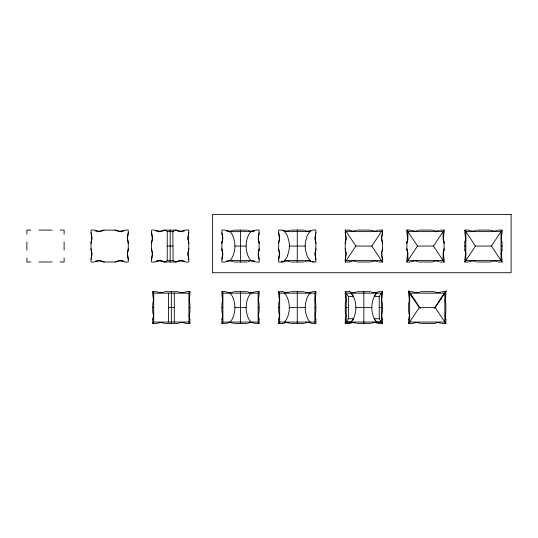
<?xml version="1.0" encoding="UTF-8"?>
<svg xmlns="http://www.w3.org/2000/svg" width="538" height="538" viewBox="0 0 538 538"><rect width="100%" height="100%" fill="white"/><g stroke="black" fill="none" stroke-linecap="round" stroke-linejoin="round"><path stroke-width="0.81" d="M163.855 292.047C160.156 294.098 156.504 290.675 152.725 291.663L153.72 293.163L153.72 299.088A3.672 0.948 90 0 1 153.72 300.184L153.72 315.039A3.672 0.948 -90 0 1 153.72 316.136L153.72 322.06L152.725 323.553C156.504 324.555 160.156 321.125 163.855 323.177M178.798 323.177C182.49 321.159 186.175 324.495 189.934 323.553L188.932 322.06L188.932 316.136A3.672 0.948 90 0 1 188.932 315.039L188.932 300.184A3.672 0.948 -90 0 1 188.932 299.088L188.932 293.163L189.927 291.677C186.215 290.681 182.516 294.091 178.798 292.047M233.035 292.047C229.336 294.104 225.684 290.668 221.905 291.67L222.9 293.163L222.9 299.088A3.672 0.948 90 0 1 222.9 300.184L222.9 315.039A3.672 0.948 -90 0 1 222.9 316.136L222.9 322.06L221.905 323.553C225.684 324.555 229.336 321.125 233.035 323.177M247.978 323.177C251.663 321.159 255.355 324.481 259.108 323.553L258.112 322.06L258.112 316.136A3.672 0.948 90 0 1 258.112 315.039L258.112 300.184A3.672 0.948 -90 0 1 258.112 299.088L258.112 293.163L259.108 291.677C255.389 290.675 251.697 294.091 247.978 292.047M282.658 323.553L278.671 323.553L279.666 322.06L279.666 293.163L278.677 291.67L282.658 291.663M304.75 292.047C308.422 294.044 312.134 290.789 315.88 291.67L314.885 293.163L314.885 322.06L315.873 323.553C312.127 324.481 308.435 321.159 304.75 323.177M376.808 293.19A21.823 9.22 90 0 0 374.717 295.705L373.177 299.054L372.141 303.331A12.656 5.346 -90 0 0 371.819 307.615A12.656 5.346 90 0 0 372.141 311.899L373.177 316.169L374.724 319.511A21.836 9.227 -90 0 0 376.829 322.054L381.442 322.047L381.455 293.163L346.237 293.163L346.237 322.06L350.863 322.06A21.836 9.227 90 0 0 352.975 319.518L354.515 316.169L355.551 311.899A12.656 5.346 -90 0 0 355.874 307.615A12.656 5.346 90 0 0 355.551 303.331L354.515 299.054L352.968 295.712A21.823 9.22 -90 0 0 350.884 293.19A21.345 9.025 -90 0 1 353.419 296.472L348.456 296.485L348.456 318.738L345.248 323.553L349.229 323.553M407.838 239.349L406.903 243.351M152.731 319.538L153.417 315.584L152.731 311.63L152.725 303.62C154.467 299.7 152.193 295.564 152.725 291.657M221.912 319.538L222.597 315.584L221.912 311.63L221.905 303.62C223.647 299.693 221.367 295.57 221.905 291.657M259.108 250.049C257.332 253.963 259.659 258.011 259.108 261.993C255.368 263.015 251.71 259.558 247.978 261.616M278.684 319.538L279.363 315.584L278.684 311.63L278.671 303.62C280.385 299.72 278.2 295.631 278.671 291.657M345.255 319.538L345.934 315.584L345.255 311.63L345.241 303.62C346.976 299.7 344.717 295.564 345.241 291.657L349.229 291.663M444.092 250.049C442.323 253.963 444.637 258.011 444.092 261.993L440.104 261.993M464.839 242.033C466.527 238.307 464.368 233.943 464.832 230.096C468.598 229.127 472.263 232.524 475.962 230.479M502.035 250.049C500.259 253.963 502.586 258.011 502.041 261.993L498.053 261.993M91.063 242.033C92.751 238.3 90.572 233.949 91.05 230.096C94.823 229.127 98.488 232.524 102.186 230.479M151.588 242.033C153.276 238.3 151.097 233.949 151.575 230.096C155.347 229.127 159.013 232.524 162.711 230.479M221.912 242.033C223.6 238.3 221.421 233.949 221.905 230.096C225.678 229.107 229.336 232.537 233.035 230.479M278.684 242.033C280.372 238.3 278.186 233.949 278.671 230.096L282.658 230.103M345.255 242.033C346.936 238.307 344.784 233.943 345.241 230.096L349.229 230.103M128.259 250.049C126.491 253.963 128.804 258.011 128.259 261.993C124.534 262.995 120.862 259.572 117.129 261.616M188.777 250.049C187.016 253.963 189.329 258.011 188.784 261.993C185.059 262.995 181.387 259.572 177.654 261.616M406.903 242.013C408.571 238.287 406.419 233.936 406.883 230.096C410.655 229.127 414.321 232.524 418.019 230.479M315.873 250.049C314.105 253.963 316.431 258.011 315.88 261.993C312.114 262.961 308.442 259.578 304.75 261.616M408.665 319.538L409.351 315.584L408.665 311.63L408.651 303.62C410.386 299.7 408.14 295.564 408.651 291.657C412.417 290.708 416.096 294.071 419.788 292.04M382.444 250.049C380.696 253.862 382.975 258.045 382.451 261.993L378.463 261.993M91.077 243.337L92.059 238.099L91.07 232.799M151.595 243.337L152.584 238.099L151.588 232.799M221.925 243.337L222.914 238.099L221.918 232.799M278.691 243.337L279.679 238.099L278.684 232.799M345.261 243.337L346.25 238.099L345.255 232.799M91.07 259.296L92.059 254.044L91.077 248.778M151.595 259.296L152.584 254.044L151.602 248.778M221.918 259.296L222.907 254.044L221.925 248.778M259.101 248.724L258.106 254.044L259.094 259.296M278.684 259.296L279.679 254.044L278.697 248.778M345.255 259.296L346.25 254.044L345.268 248.778M128.252 248.724L127.25 254.044L128.246 259.296M188.777 248.724L187.775 254.044L188.771 259.296M287.622 255.604L289.081 250.009A12.609 5.326 90 0 0 289.35 246.054A12.609 5.326 -90 0 0 289.081 242.093L287.622 236.491A20.457 8.648 -90 0 0 284.353 231.663M128.252 232.779L127.25 238.099L128.246 243.351M188.777 232.779L187.775 238.099L188.771 243.351M259.101 232.779L258.099 238.099L259.094 243.351M315.873 232.779L314.871 238.099L315.867 243.351M315.873 248.724L314.871 254.044L315.867 259.296M382.444 232.779L381.442 238.099L382.437 243.351M382.444 248.724L381.442 254.044L382.437 259.296M444.092 248.717L443.144 252.746A3.759 0.901 -89.8 0 0 443.117 254.023L443.083 260.479L407.891 260.479L407.891 254.077A3.759 0.901 89.8 0 0 407.811 252.786M419.788 323.177C416.096 321.152 412.424 324.508 408.651 323.553L419.284 307.615L435.235 307.608L445.861 291.663L441.873 291.663M445.834 291.704C446.358 295.584 444.139 299.72 445.861 303.614L445.861 311.603L445.168 315.584L445.861 319.559M349.229 261.993L345.241 261.993L355.874 246.054L371.819 246.054L382.444 261.986M378.463 230.103L382.451 230.103L371.819 246.048M379.27 296.438L382.444 291.67C378.712 290.769 374.999 294.051 371.321 292.047M418.019 261.616C414.314 259.565 410.662 262.995 406.883 261.993L417.515 246.054L433.46 246.048L444.092 230.109L440.104 230.103M475.962 261.616C472.263 259.565 468.611 262.995 464.832 261.993L475.464 246.054L491.409 246.054L502.035 261.993M440.629 299.511L441.073 298.852M444.946 293.042L445.746 291.838M498.053 230.103L502.041 230.103L491.409 246.048M174.285 293.176L174.285 322.047M168.407 322.013L168.407 293.21M283.808 260.917L284.36 260.479L310.191 260.479L310.742 260.917M281.354 261.979L282.053 261.616M104.076 230.251L100.593 231.468M164.594 230.251L161.118 231.468M175.731 261.865L179.241 260.627M115.172 261.885L118.723 260.627M282.672 261.986L286.229 260.964L289.8 261.616M349.243 261.986L352.8 260.964L356.371 261.616M282.672 323.546L286.229 322.524L289.8 323.177M349.243 323.546L352.8 322.524L356.371 323.177M289.747 230.506L286.229 231.132L282.685 230.116M356.317 230.506L352.8 231.132L349.256 230.116M377.582 230.506L374.334 231.145L370.507 230.109L357.198 230.103M439.277 230.479L435.982 231.145L432.162 230.116L418.84 230.103M289.747 292.073L286.229 292.699L282.685 291.683M497.226 230.479L493.924 231.145L490.111 230.116L476.789 230.103M356.317 292.073L352.8 292.699L349.256 291.683M441.046 292.04L437.75 292.706L433.931 291.677L420.615 291.663M371.321 323.177C375.02 321.125 378.671 324.555 382.451 323.553L382.451 319.572M123.922 230.903L121.891 231.468M95.394 261.192L97.425 260.627M184.447 230.903L182.416 231.468M155.919 261.192L157.95 260.627M254.656 230.95L252.443 231.508M226.357 261.145L228.569 260.587M310.883 231.138L310.224 231.582L284.36 231.616L283.667 231.138M30.888 230.103L26.9 230.103L26.9 234.091M38.857 230.103L52.152 230.103M60.122 230.103L64.109 230.103L64.109 234.091M103.014 230.103L116.302 230.103M163.532 230.103L176.827 230.103M233.862 230.103L247.15 230.103M290.628 230.103L303.923 230.103M346.25 231.616L381.442 231.616M167.52 246.048L172.839 246.054M234.884 246.048L246.128 246.048A12.656 5.346 90 0 1 246.451 241.764L247.487 237.487L249.033 234.144A21.823 9.22 90 0 1 251.118 231.622L229.894 231.616A21.823 9.22 -90 0 1 231.986 234.138L233.526 237.487L234.561 241.764A12.656 5.346 -90 0 1 234.884 246.048A12.656 5.346 90 0 1 234.561 250.338L233.526 254.609L231.979 257.951A21.823 9.227 90 0 1 229.894 260.473L251.118 260.479A21.823 9.227 -90 0 1 249.027 257.958L247.487 254.609L246.451 250.338A12.656 5.346 -90 0 1 246.128 246.054M289.35 246.054L305.201 246.054A12.609 5.326 -90 0 0 305.47 250.009L306.929 255.604A20.457 8.648 -90 0 0 310.197 260.439M464.845 246.048L465.666 246.048M501.208 246.048L502.028 246.048M346.25 260.479L381.442 260.479M30.888 261.993L26.9 261.993L26.9 258.005M38.857 261.993L52.152 261.993M60.122 261.993L64.109 261.993L64.109 258.005M103.014 261.993L116.302 261.993M163.532 261.993L176.827 261.993M233.862 261.993L247.15 261.993M282.658 261.993L278.671 261.993C278.193 258.079 280.392 253.835 278.684 250.069M290.628 261.993L303.923 261.993M357.198 261.993L370.494 261.993L374.334 260.95L377.636 261.616M418.84 261.993L432.135 261.993L435.982 260.95L439.277 261.616M476.789 261.993L490.084 261.993L493.924 260.95L497.226 261.616M164.682 291.67L177.97 291.67M233.862 291.663L247.15 291.67M290.628 291.663L303.923 291.67M357.198 291.67L370.494 291.67M153.72 293.163L188.932 293.163M222.9 293.163L258.112 293.163M279.666 293.163L314.885 293.163M345.396 307.608L346.075 307.615M346.237 307.615L348.422 307.615M152.738 307.608L153.559 307.615M168.67 307.615L173.982 307.615M189.1 307.608L189.921 307.608M221.912 307.608L222.739 307.608M229.894 293.19A21.823 9.22 -90 0 1 231.986 295.705L233.526 299.054L234.561 303.331A12.656 5.346 -90 0 1 234.884 307.615L246.128 307.615A12.656 5.346 90 0 1 246.451 303.331L247.487 299.054L249.033 295.712A21.823 9.22 90 0 1 251.118 293.19M258.274 307.608L259.101 307.615M278.825 307.608L279.504 307.615M289.303 307.615L305.248 307.615A12.656 5.346 -90 0 1 305.571 303.331L306.606 299.054L308.153 295.712A21.823 9.22 90 0 1 310.238 293.19M315.046 307.615L315.766 307.608M355.874 307.615L371.819 307.615M379.27 307.615L381.455 307.615M381.617 307.615L382.336 307.608M348.456 318.738L353.412 318.738A19.233 8.131 -90 0 1 352.968 319.511A21.823 9.22 90 0 1 350.884 322.033M181.938 322.047L153.72 322.06M222.9 322.06L258.112 322.06M279.666 322.06L314.885 322.06M346.539 322.047L381.153 322.047M181.958 322.06L188.932 322.06M164.682 323.553L177.97 323.553M233.862 323.553L247.15 323.553M290.628 323.553L303.923 323.553M357.198 323.553L370.494 323.553M420.615 323.553L433.904 323.553L437.75 322.518L441.046 323.177M441.873 323.553L445.861 323.553L445.861 319.572M228.569 231.508L226.357 230.95M252.443 260.587L254.656 261.145M179.241 231.468L175.731 230.23M118.723 231.468L115.031 230.136M161.118 260.627L164.635 261.865M100.593 260.627L104.298 261.972M157.95 231.468L155.919 230.903M97.425 231.468L95.394 230.903M182.416 260.627L184.447 261.192M121.891 260.627L123.922 261.192M304.75 230.479C308.449 232.537 312.101 229.101 315.88 230.103C316.371 234.07 314.158 238.152 315.873 242.046M247.978 230.479C251.676 232.537 255.328 229.101 259.108 230.103C259.565 234.057 257.406 238.152 259.108 242.046M177.654 230.479C181.353 232.537 185.005 229.101 188.784 230.103C189.235 234.057 187.083 238.152 188.777 242.046M233.035 261.616C229.316 259.572 225.604 262.988 221.905 261.993C221.421 258.079 223.633 253.842 221.912 250.069M117.129 230.479C120.828 232.537 124.48 229.101 128.259 230.103C128.71 234.057 126.558 238.152 128.259 242.046M162.711 261.616C158.972 259.565 155.28 263.001 151.575 261.993C151.091 258.072 153.31 253.842 151.588 250.069M102.186 261.616C98.454 259.565 94.755 263.001 91.05 261.993C90.566 258.072 92.785 253.842 91.063 250.069M312.497 261.616L313.15 261.959M412.216 297.003L408.658 291.67L419.284 307.615M464.832 230.109L475.464 246.048M433.46 246.054L444.092 261.993M406.889 230.109L417.515 246.048M445.861 323.553L435.235 307.615M345.248 230.109L355.874 246.048M379.27 318.785L382.444 323.553M345.248 291.67L348.422 296.438M444.085 243.371L443.144 239.349A3.759 0.901 89.8 0 1 443.117 238.072L443.083 231.616L407.891 231.616L407.891 238.025A3.759 0.901 -89.8 0 1 407.811 239.309M406.889 248.717L407.838 252.746M382.444 242.046C380.689 238.233 382.975 234.043 382.451 230.096M502.028 242.033C500.313 238.421 502.519 233.969 502.041 230.096M464.832 250.049C466.554 253.963 464.328 258.072 464.832 261.993M444.085 242.033C442.384 238.428 444.563 233.963 444.092 230.096M406.889 250.049C408.611 253.956 406.385 258.072 406.883 261.993M382.444 319.559L381.758 315.584L382.444 311.61L382.451 303.62C380.696 299.834 382.962 295.597 382.451 291.657M345.248 250.049C346.963 253.956 344.744 258.079 345.241 261.993M315.867 319.538L315.187 315.584L315.873 311.61L315.88 303.62C314.125 299.834 316.398 295.604 315.88 291.657M259.101 319.538L258.415 315.584L259.108 311.61L259.108 303.62C257.359 299.834 259.625 295.597 259.108 291.657M189.921 319.538L189.235 315.584L189.927 311.61L189.934 303.62C188.179 299.834 190.445 295.597 189.934 291.657M502.041 242.06L502.041 250.036M464.832 242.06L464.832 250.036M444.092 242.06L444.092 250.036M408.651 319.572L408.651 323.553M406.883 242.06L406.883 250.036M382.451 242.06L382.451 250.036M363.843 291.677L363.843 323.553M345.241 242.06L345.241 250.036M345.241 319.572L345.241 323.553M315.88 242.06L315.88 250.036M315.88 319.572L315.88 323.553M297.272 230.109L297.272 261.993M297.272 291.677L297.272 323.553M278.671 242.06L278.671 250.036M278.671 319.572L278.671 323.553M259.108 242.06L259.108 250.036M259.108 319.572L259.108 323.553M240.506 230.109L240.506 261.993M240.506 291.677L240.506 323.553M221.905 242.06L221.905 250.036M221.905 319.572L221.905 323.553M189.934 319.572L189.934 323.553M188.784 242.06L188.784 250.036M171.326 291.677L171.326 323.553M170.183 230.109L170.183 261.993M152.725 319.572L152.725 323.553M151.575 242.06L151.575 250.036M128.259 242.06L128.259 250.036M91.05 242.06L91.05 250.036M64.109 242.06L64.109 250.036M26.9 242.06L26.9 250.036M310.197 231.663A20.457 8.648 90 0 0 306.909 236.444L305.47 242.087A12.609 5.326 90 0 0 305.201 246.048M313.008 261.145A7.27 1.446 6.6 0 1 312.645 261.636M281.905 261.636A7.27 1.446 -6.6 0 1 281.542 261.145M287.642 255.651A20.457 8.648 90 0 1 284.353 260.439M252.49 231.555A3.739 1.406 0 0 1 251.138 231.656M252.638 231.703A9.381 1.244 -11.4 0 1 252.873 231.676M251.138 260.446A3.726 1.399 0 0 1 252.49 260.54M252.867 260.419A9.381 1.244 11.4 0 1 252.638 260.399M229.874 231.656A3.739 1.406 0 0 1 228.522 231.555M228.139 231.676A9.381 1.244 11.4 0 1 228.374 231.703M228.522 260.54A3.726 1.399 0 0 1 229.874 260.446M228.374 260.399A9.381 1.244 -11.4 0 1 228.146 260.419M173.108 231.448A25.192 10.693 89.1 0 1 175.724 230.19M182.328 231.407A3.759 1.224 0.8 0 1 179.362 231.38M182.026 231.871A9.489 1.069 -12.9 0 1 182.227 231.844M175.724 261.905A25.192 10.693 -89.1 0 1 173.108 260.648M179.362 260.715A3.759 1.224 -0.8 0 1 182.328 260.688M182.227 260.251A9.489 1.069 12.9 0 1 182.026 260.224M164.635 230.19A25.192 10.693 -89.1 0 1 167.251 231.448M161.003 231.38A3.759 1.224 -0.8 0 1 158.031 231.407M158.138 231.844A9.489 1.069 12.9 0 1 158.333 231.871M167.251 260.648A25.192 10.693 89.1 0 1 164.635 261.905M158.031 260.688A3.759 1.224 0.8 0 1 161.003 260.715M158.333 260.224A9.489 1.069 -12.9 0 1 158.138 260.251M118.837 260.715A3.759 1.224 -0.8 0 1 121.81 260.688M121.702 260.251A9.489 1.069 12.9 0 1 121.501 260.224M97.506 260.688A3.759 1.224 0.8 0 1 100.478 260.715M97.815 260.224A9.489 1.069 -12.9 0 1 97.613 260.251M100.478 231.38A3.759 1.224 -0.8 0 1 97.506 231.407M97.613 231.844A9.489 1.069 12.9 0 1 97.815 231.871M121.81 231.407A3.759 1.224 0.8 0 1 118.837 231.38M121.501 231.871A9.489 1.069 -12.9 0 1 121.702 231.844M234.884 307.615A12.656 5.346 90 0 1 234.561 311.899L233.526 316.169L231.979 319.511A21.823 9.22 90 0 1 229.894 322.033M246.128 307.615A12.656 5.346 -90 0 0 246.451 311.899L247.487 316.169L249.033 319.511A21.823 9.22 -90 0 0 251.118 322.033M284.313 322.033A21.823 9.22 90 0 0 286.404 319.518L287.944 316.169L288.98 311.899A12.656 5.346 -90 0 0 289.303 307.615A12.656 5.346 90 0 0 288.98 303.331L287.944 299.054L286.398 295.712A21.823 9.22 -90 0 0 284.313 293.19M305.248 307.615A12.656 5.346 90 0 0 305.571 311.899L306.606 316.169L308.153 319.511A21.823 9.22 -90 0 0 310.238 322.033M376.808 322.033A21.823 9.22 -90 0 1 374.717 319.518A19.233 8.131 90 0 1 374.28 318.738L379.236 318.738L379.236 296.485L374.28 296.485A21.345 9.025 90 0 1 376.829 293.183M501.033 238.361A3.658 0.948 -90 0 1 501.033 237.783M501.033 254.313A3.658 0.948 90 0 1 501.033 253.734M465.841 237.783A3.658 0.948 -90 0 1 465.841 238.361M465.841 253.734A3.658 0.948 90 0 1 465.841 254.313M409.6 293.392A19.381 0.43 55.3 0 1 409.183 292.719M409.465 292.86A19.583 0.417 57 0 1 420.42 308.604M445.329 292.719A19.381 0.43 -55.3 0 1 444.913 293.392M434.099 308.604A19.583 0.417 -57 0 1 445.054 292.86M172.859 231.865L173.135 260.479L167.224 260.479L167.224 231.616L173.135 231.616L172.859 231.865M511.1 214.447L212.389 214.447L212.389 272.726L511.1 272.726L511.1 214.447M501.033 231.616L465.841 231.616L465.841 260.486L501.033 260.486L501.033 231.616M444.852 293.176L409.66 293.176L409.66 322.047L444.852 322.047L444.852 293.17"/></g></svg>
